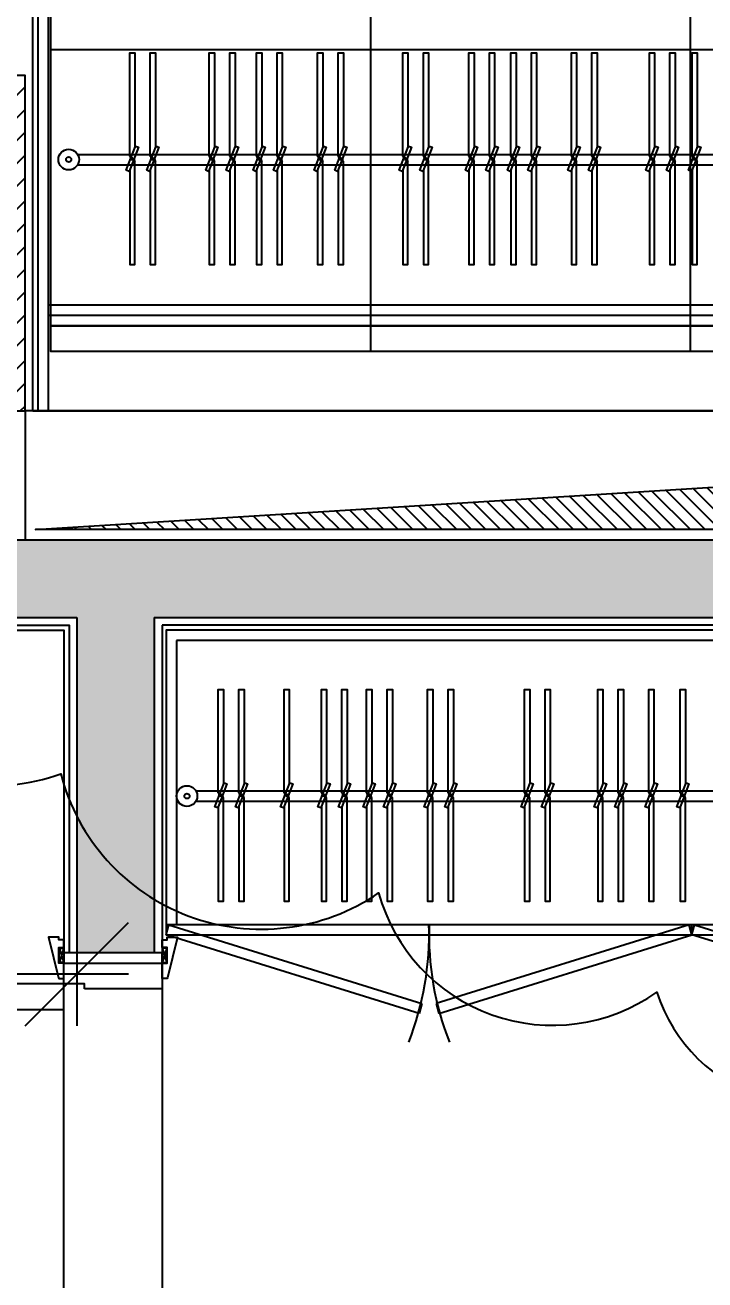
# Model space of a CAD drawing. Extents: x -1.7 to 43, y -165.8 to -101.1.
# Drawn here: x 29.918 to 31.234, y -151.184 to -148.753 of the extents above; entities that cross this region are included whole.
import ezdxf

# ---------------------------------------------------------------- set-up
doc = ezdxf.new("R2010")
doc.units = 0
doc.header["$MEASUREMENT"] = 0
doc.header["$PDMODE"] = 35
doc.header["$PDSIZE"] = 0.3
doc.linetypes.add('HIDDEN', pattern=[0.375, 0.25, -0.125])
doc.layers.get('0').update_dxf_attribs({"linetype": 'CONTINUOUS'})
doc.layers.get('DEFPOINTS').update_dxf_attribs({"linetype": 'CONTINUOUS'})
for name, color, linetype in [('60%', 7, 'CONTINUOUS'), ('A-DOORS', 1, 'CONTINUOUS'), ('A-HATCH-CONC', 8, 'CONTINUOUS'), ('A-PLASTER', 8, 'CONTINUOUS'), ('A-PORTE', 1, 'CONTINUOUS'), ('A-proj-marble', 137, 'CONTINUOUS'), ('A-PROJECTION', 9, 'CONTINUOUS'), ('A-SECT-TILE', 12, 'CONTINUOUS'), ('a-shaft', 251, 'CONTINUOUS'), ('A-WALL', 4, 'CONTINUOUS'), ('DA-FRN-CLOSET', 1, 'CONTINUOUS'), ('DA-PLAN-HAT', 21, 'CONTINUOUS'), ('FURNITURE', 2, 'CONTINUOUS'), ('S-2ND-3RD-4-5-6TH$0$A-SHAFT 2-3-4-5-6', 8, 'CONTINUOUS'), ('S-2ND-3RD-4-5-6TH$0$A-STR 2-3-4-5-6', 2, 'CONTINUOUS'), ('WOOD PANELING', 1, 'CONTINUOUS')]:
    doc.layers.add(name, color=color, linetype=linetype)
doc.styles.add('A100-STEXT', font='ARIAL.TTF', dxfattribs={"height": 0.25})
doc.dimstyles.new('A100-DIM', dxfattribs={"dimtxt": 0.25, "dimasz": 0.2, "dimexe": 0.1, "dimexo": 0.3, "dimgap": 0.1, "dimtad": 1, "dimlfac": 100, "dimrnd": 0.5, "dimdsep": 46, "dimtxsty": 'A100-STEXT', "dimblk1": 'OBLIQUE', "dimblk2": 'OBLIQUE', "dimsah": 1, "dimcen": -0.05, "dimdle": 0.1, "dimclrd": 15, "dimclre": 15, "dimclrt": 256, "dimadec": 0, "dimazin": 0, "dimtfac": 0.28, "dimtix": 1, "dimtmove": 2, "dimatfit": 3, "dimldrblk": 'OBLIQUE', "dimfxl": 0, "dimtolj": 1, "dimarcsym": 0})

# ---------------------------------------------------------------- blocks, each defined once
blk = doc.blocks.new('A$C45807027')
at = {"layer": 'A-DOORS'}
for p, q in [((0, 0.009), (-0.009, -0.019)), ((-0.009, 0.009), (0, -0.019)), ((0.19, 0.009), (0.199, -0.019)), ((0.199, 0.009), (0.19, -0.019)), ((0.68, 0.0005), (0.68, 0.0195)), ((0.6805, 0.02), (0.8, 0.02)), ((0.8, -0.003), (0.8, 0.023)), ((0.8, 0.023), (0.805, 0.023)), ((0.815, 0.023), (0.82, 0.023)), ((0.82, -0.003), (0.82, 0.023)), ((0.82, 0.02), (0.8345, 0.02)), ((0.835, 0.0005), (0.835, 0.0195)), ((0.6805, 0), (0.8, 0)), ((0.8, -0.003), (0.8025, -0.003)), ((0.8025, -0.05), (0.8025, -0.003)), ((0.8175, -0.05), (0.8175, -0.003)), ((0.8175, -0.003), (0.82, -0.003)), ((0.82, 0), (0.8345, 0)), ((0.19, -0.11), (0.19, -0.06)), ((0.19, -0.06), (0.31, -0.06)), ((0.75, -0.06), (0.31, -0.06)), ((0.673, -0.06), (0.55, -0.06)), ((0.87, -0.06), (0.75, -0.06)), ((0.79, -0.06), (0.79, -0.052)), ((0.79, -0.06), (0.83, -0.06)), ((0.792, -0.05), (0.828, -0.05)), ((0.83, -0.06), (0.83, -0.052)), ((0.87, -0.11), (0.87, -0.06)), ((0.31, -0.11), (0.19, -0.11)), ((0.31, -0.11), (0.75, -0.11)), ((0.673, -0.11), (0.55, -0.11)), ((0.75, -0.11), (0.87, -0.11)), ((0.79, -0.11), (0.79, -0.118)), ((0.79, -0.11), (0.83, -0.11)), ((0.792, -0.12), (0.828, -0.12)), ((0.8025, -0.12), (0.8025, -0.167)), ((0.8175, -0.12), (0.8175, -0.167)), ((0.83, -0.11), (0.83, -0.118)), ((0.6805, -0.17), (0.8, -0.17)), ((0.8, -0.167), (0.8, -0.193)), ((0.8, -0.167), (0.8025, -0.167)), ((0.8175, -0.167), (0.82, -0.167)), ((0.82, -0.167), (0.82, -0.193)), ((0.82, -0.17), (0.8345, -0.17)), ((0.68, -0.1705), (0.68, -0.1895)), ((0.6805, -0.19), (0.8, -0.19)), ((0.8, -0.193), (0.805, -0.193)), ((0.815, -0.193), (0.82, -0.193)), ((0.82, -0.19), (0.8345, -0.19)), ((0.835, -0.1705), (0.835, -0.1895)), ((0, -0.809), (-0.009, -0.781)), ((-0.009, -0.809), (0, -0.781)), ((0.19, -0.809), (0.199, -0.781)), ((0.199, -0.809), (0.19, -0.781))]:
    blk.add_line(p, q, dxfattribs=at)
at = {"layer": 'A-DOORS', "color": 8}
for p, q in [((0, -0.07), (0, -0.73)), ((0.19, -0.74), (0.19, -0.06))]:
    blk.add_line(p, q, dxfattribs=at)
at = {"layer": 'A-DOORS'}
for points in [[(0, 0.01), (0, 0.025), (-0.01, 0.025), (-0.01, 0.03), (-0.03, 0.03), (-0.0104, -0.0482, 0.381769), (-0.0084, -0.05), (0, -0.05), (0, -0.02), (-0.01, -0.02), (-0.01, 0.01), (0, 0.01)], [(0.19, 0.01), (0.19, 0.025), (0.2, 0.025), (0.2, 0.03), (0.22, 0.03), (0.2004, -0.0482, -0.381769), (0.1984, -0.05), (0.19, -0.05), (0.19, -0.02), (0.2, -0.02), (0.2, 0.01), (0.19, 0.01)], [(0, -0.81), (0, -0.825), (-0.01, -0.825), (-0.01, -0.83), (-0.03, -0.83), (-0.0104, -0.7518, -0.381769), (-0.0084, -0.75), (0, -0.75), (0, -0.78), (-0.01, -0.78), (-0.01, -0.81), (0, -0.81)], [(0.19, -0.81), (0.19, -0.825), (0.2, -0.825), (0.2, -0.83), (0.22, -0.83), (0.2004, -0.7518, 0.381769), (0.1984, -0.75), (0.19, -0.75), (0.19, -0.78), (0.2, -0.78), (0.2, -0.81), (0.19, -0.81)]]:
    blk.add_lwpolyline(points, format="xyb", dxfattribs=at)
for points in [[(0, 0.009), (0, -0.019), (-0.009, -0.019), (-0.009, 0.009)], [(0.19, 0.009), (0.19, -0.019), (0.199, -0.019), (0.199, 0.009)], [(0, -0.809), (0, -0.781), (-0.009, -0.781), (-0.009, -0.809)], [(0.19, -0.809), (0.19, -0.781), (0.199, -0.781), (0.199, -0.809)]]:
    blk.add_lwpolyline(points, close=True, dxfattribs=at)
for points in [[(0, 0), (0.19, 0), (0.19, -0.02), (0, -0.02), (0, 0)], [(0.19, -0.02), (0, -0.02), (0, -0.07), (0.15, -0.07)], [(0.15, -0.07), (0.15, -0.06), (0.19, -0.06), (0.19, -0.02)], [(0.19, -0.78), (0, -0.78), (0, -0.73), (0.15, -0.73)], [(0.15, -0.73), (0.15, -0.74), (0.19, -0.74), (0.19, -0.78)], [(0, -0.8), (0.19, -0.8), (0.19, -0.78), (0, -0.78), (0, -0.8)]]:
    blk.add_lwpolyline(points, dxfattribs=at)
blk.add_arc((0.1897, -0.0597), 0.6803, 270.0254, 359.9746, dxfattribs=at)
at = {"layer": 'A-DOORS', "extrusion": (0, 0, -1)}
for centre, major_axis, start_param, end_param in [((0.6805, 0.0195), (-0.000354, 0.000354), 5.497787, 7.068583), ((0.6805, 0.0005), (0.000354, 0.000354), 2.356194, 3.926991), ((0.81, 0.0306), (-0.00642, 0.00642), 3.344077, 4.509904), ((0.8345, 0.0195), (0.000354, 0.000354), -0.785398, 0.785398), ((0.8345, 0.0005), (-0.000354, 0.000354), 2.356194, 3.926991), ((0.81, -0.021), (-0.0138, 0.0138), 0.390607, 1.180189), ((0.792, -0.052), (-0.00141, 0.00141), 5.497787, 7.068583), ((0.828, -0.052), (0.00141, 0.00141), -0.785398, 0.785398), ((0.792, -0.118), (-0.00141, 0.00141), 3.926991, 5.497787), ((0.828, -0.118), (-0.00141, 0.00141), 2.356194, 3.926991), ((0.6805, -0.1705), (-0.000354, 0.000354), 5.497787, 7.068583), ((0.81, -0.149), (-0.0138, 0.0138), 3.5322, 4.321782), ((0.8345, -0.1705), (0.000354, 0.000354), -0.785398, 0.785398), ((0.6805, -0.1895), (0.000354, 0.000354), 2.356194, 3.926991), ((0.81, -0.2006), (-0.00642, 0.00642), 0.202485, 1.368312), ((0.8345, -0.1895), (0.000354, 0.000354), 0.785398, 2.356194)]:
    blk.add_ellipse(centre, major_axis=major_axis, ratio=1, start_param=start_param, end_param=end_param, dxfattribs=at)
blk = doc.blocks.new('_OBLIQUE')
at = {"color": 0, "linetype": 'ByBlock'}
blk.add_line((-0.5, -0.5), (0.5, 0.5), dxfattribs=at)
blk = doc.blocks.new('*D236')
at = {"layer": '60%', "color": 15, "lineweight": -2}
for p, q in [((29.1863, -149.8001), (29.1863, -152.1001)), ((29.7184, -149.9001), (29.0863, -149.9001)), ((29.7184, -152.0001), (29.0863, -152.0001))]:
    blk.add_line(p, q, dxfattribs=at)
at = {"layer": 'DEFPOINTS', "color": 0}
for p in [(30.0184, -149.9001), (29.1863, -152.0001), (30.0184, -152.0001)]:
    blk.add_point(p, dxfattribs=at)
at = {"layer": '60%', "color": 15, "lineweight": -2, "xscale": 0.2, "yscale": 0.2, "zscale": 0.2}
for p, rotation in [((29.1863, -149.9001), 90), ((29.1863, -152.0001), 270)]:
    blk.add_blockref('_OBLIQUE', p, dxfattribs=dict(at, rotation=rotation))
at = {"layer": '60%', "insert": (28.9587, -150.9501), "char_height": 0.25, "attachment_point": 5, "rotation": 90, "style": 'A100-STEXT'}
blk.add_mtext('\\A1;210', dxfattribs=at)
blk = doc.blocks.new('*D237')
at = {"layer": '60%', "color": 15, "lineweight": -2}
for p, q in [((27.7684, -150.2001), (27.7684, -150.6914)), ((30.0184, -150.2001), (30.0184, -150.6914)), ((30.1184, -150.5914), (27.6684, -150.5914))]:
    blk.add_line(p, q, dxfattribs=at)
at = {"layer": 'DEFPOINTS', "color": 0}
for p in [(27.7684, -149.9001), (30.0184, -149.9001), (27.7684, -150.5914)]:
    blk.add_point(p, dxfattribs=at)
at = {"layer": '60%', "color": 15, "lineweight": -2, "xscale": 0.2, "yscale": 0.2, "zscale": 0.2}
for p, rotation in [((27.7684, -150.5914), 180.0000000011927), ((30.0184, -150.5914), 1.192725918031101e-09)]:
    blk.add_blockref('_OBLIQUE', p, dxfattribs=dict(at, rotation=rotation))
at = {"layer": '60%', "insert": (28.8934, -150.3638), "char_height": 0.25, "attachment_point": 5, "rotation": 0, "style": 'A100-STEXT'}
blk.add_mtext('\\A1;225', dxfattribs=at)

msp = doc.modelspace()

# ---------------------------------------------------------------- hatches: boundary and pattern name
at = {"layer": 'A-HATCH-CONC'}
h = msp.add_hatch(dxfattribs=at)
h.set_pattern_fill('ANSI31', color=256, scale=0.25, style=0)
h.set_pattern_definition([(45, (6e-11, -162.350143), (-0.022097087, 0.022097087), [])])
h.paths.add_polyline_path([(27.76837, -145.70014), (29.36837, -145.70014), (29.36837, -145.65014), (29.66837, -145.65014), (29.66837, -146.05014), (29.91837, -146.05014), (29.91837, -145.70014), (32.69337, -145.70014), (32.69337, -145.20014), (32.44337, -145.20014), (32.44337, -145.30014), (27.76837, -145.30014), (27.76837, -142.19356), (27.36837, -142.19356), (27.36837, -158.78014), (27.76837, -158.78014), (27.76837, -149.50014), (29.61837, -149.50014), (29.91837, -149.50014), (29.91837, -149.25014), (29.91837, -148.85014), (29.66837, -148.85014), (29.66837, -149.25014), (29.36837, -149.25014), (29.36837, -149.20014), (27.76837, -149.20014)])
at = {"layer": 'a-shaft'}
h = msp.add_hatch(dxfattribs=at)
h.set_pattern_fill('_USER,_O', color=256, scale=0.02, angle=315, pattern_type=0)
h.set_pattern_definition([(315, (-338373.746732, -23905.72186), (0.0141421356237, 0.0141421356237), [])])
h.paths.add_polyline_path([(32.16983, -149.59046), (29.93837, -149.73014), (32.44837, -149.73014), (32.44837, -149.52014)])
at = {"layer": 'DA-PLAN-HAT'}
h = msp.add_hatch(color=256, dxfattribs=at)
h.paths.add_polyline_path([(33.94337, -145.55014), (33.94337, -144.75514), (33.74337, -144.75514), (33.74337, -149.35014), (32.49337, -149.35014), (32.49337, -149.75014), (32.64837, -149.75014), (32.64837, -149.50014), (33.41837, -149.50014), (33.94337, -149.50014)])
h.paths.add_polyline_path([(33.26837, -149.75014), (29.71837, -149.75014), (29.71837, -149.50014), (29.61837, -149.50014), (29.61837, -149.75014), (27.76837, -149.75014), (27.76837, -149.90014), (30.01837, -149.90014), (30.01837, -150.55014), (30.16837, -150.55014), (30.16837, -149.90014), (33.26837, -149.90014)])
h.paths.add_polyline_path([(33.26837, -150.63014), (33.41837, -150.63014), (33.41837, -149.50014), (33.26837, -149.50014)])

# ---------------------------------------------------------------- linework, layer by layer
at = {"layer": 'A-PLASTER'}
for p, q in [((33.25337, -149.91514), (30.18337, -149.91514)), ((30.18337, -149.91514), (30.18337, -150.55014))]:
    msp.add_line(p, q, dxfattribs=at)
msp.add_lwpolyline([(29.93337, -149.50014), (29.93337, -145.71514), (32.70837, -145.71514), (32.70837, -142.33514)], dxfattribs=at)
at = {"layer": 'A-PORTE', "ltscale": 4}
for p, q in [((30.58712, -149.33514), (30.58712, -149.38514)), ((31.20587, -149.33514), (31.20587, -149.38514))]:
    msp.add_line(p, q, dxfattribs=at)
at = {"layer": 'A-PORTE'}
msp.add_lwpolyline([(29.96837, -149.33514), (32.44337, -149.33514), (32.44337, -149.38514), (29.96837, -149.38514)], close=True, dxfattribs=at)
at = {"layer": 'A-proj-marble'}
for p, q in [((30.58712, -145.75014), (30.58712, -149.33514)), ((31.20587, -145.75014), (31.20587, -149.33514)), ((29.96837, -148.80014), (31.82462, -148.80014))]:
    msp.add_line(p, q, dxfattribs=at)
msp.add_lwpolyline([(29.96837, -145.75014), (32.44337, -145.75014), (32.44337, -149.33514), (29.96837, -149.33514)], close=True, dxfattribs=at)
at = {"layer": 'A-PROJECTION', "ltscale": 4}
msp.add_line((29.93337, -149.50014), (32.47837, -149.50014), dxfattribs=at)
at = {"layer": 'A-SECT-TILE'}
for points in [[(30.00337, -151.35014), (30.00337, -151.98514), (27.78337, -151.98514), (27.78337, -149.91514), (30.00337, -149.91514), (30.00337, -150.55014)], [(29.99337, -151.35014), (29.99337, -151.97514), (27.79337, -151.97514), (27.79337, -149.92514), (29.99337, -149.92514), (29.99337, -150.55014)]]:
    msp.add_lwpolyline(points, dxfattribs=at)
at = {"layer": 'a-shaft'}
msp.add_lwpolyline([(32.44837, -149.52014), (32.44837, -149.73014), (29.93837, -149.73014), (32.16983, -149.59046), (32.44837, -149.52014)], dxfattribs=at)
at = {"layer": 'A-WALL'}
for p, q in [((29.71837, -149.75014), (33.26837, -149.75014)), ((27.76837, -149.90014), (30.01837, -149.90014)), ((30.01837, -149.90014), (30.01837, -150.55014)), ((30.16837, -149.90014), (30.16837, -150.55014)), ((30.16837, -149.90014), (33.26837, -149.90014)), ((30.16837, -150.55014), (30.01837, -150.55014))]:
    msp.add_line(p, q, dxfattribs=at)
at = {"layer": 'DA-FRN-CLOSET', "color": 8}
for p, q in [((30.02002, -149.00318, 0), (33.60774, -149.00318, 0)), ((30.12911, -149.01168), (30.12255, -149.01168, 0)), ((30.12583, -149.01496), (30.12583, -149.0084, 0)), ((30.16895, -149.01168), (30.16239, -149.01168, 0)), ((30.16567, -149.01496), (30.16567, -149.0084, 0)), ((30.2831, -149.01168), (30.27654, -149.01168, 0)), ((30.27982, -149.01496), (30.27982, -149.0084, 0)), ((30.32293, -149.01168), (30.31637, -149.01168, 0)), ((30.31965, -149.01496), (30.31965, -149.0084, 0)), ((30.37466, -149.01168), (30.36809, -149.01168, 0)), ((30.37137, -149.01496), (30.37137, -149.0084, 0)), ((30.41449, -149.01168), (30.40793, -149.01168, 0)), ((30.41121, -149.01496), (30.41121, -149.0084, 0)), ((30.49284, -149.01168), (30.48628, -149.01168, 0)), ((30.48956, -149.01496), (30.48956, -149.0084, 0)), ((30.53268, -149.01168), (30.52612, -149.01168, 0)), ((30.5294, -149.01496), (30.5294, -149.0084, 0)), ((30.65765, -149.01168), (30.65109, -149.01168, 0)), ((30.65437, -149.01496), (30.65437, -149.0084, 0)), ((30.69749, -149.01168), (30.69093, -149.01168, 0)), ((30.69421, -149.01496), (30.69421, -149.0084, 0)), ((30.78565, -149.01168), (30.77909, -149.01168, 0)), ((30.78237, -149.01496), (30.78237, -149.0084, 0)), ((30.82549, -149.01168), (30.81893, -149.01168, 0)), ((30.82221, -149.01496), (30.82221, -149.0084, 0)), ((30.86695, -149.01168), (30.86039, -149.01168, 0)), ((30.86367, -149.01496), (30.86367, -149.0084, 0)), ((30.90678, -149.01168), (30.90022, -149.01168, 0)), ((30.9035, -149.01496), (30.9035, -149.0084, 0)), ((30.98404, -149.01168), (30.97747, -149.01168, 0)), ((30.98075, -149.01496), (30.98075, -149.0084, 0)), ((31.02387, -149.01168), (31.01731, -149.01168, 0)), ((31.02059, -149.01496), (31.02059, -149.0084, 0)), ((31.13497, -149.01168), (31.1284, -149.01168, 0)), ((31.13169, -149.01496), (31.13169, -149.0084, 0)), ((31.1748, -149.01168), (31.16824, -149.01168, 0)), ((31.17152, -149.01496), (31.17152, -149.0084, 0)), ((31.21753, -149.01168), (31.21097, -149.01168, 0)), ((31.21425, -149.01496), (31.21425, -149.0084, 0)), ((30.02002, -149.02318, 0), (33.60774, -149.02318, 0)), ((30.24895, -150.23644, 0), (33.18605, -150.23644, 0)), ((30.3006, -150.24494), (30.29404, -150.24494, 0)), ((30.29732, -150.24822), (30.29732, -150.24166, 0)), ((30.34043, -150.24494), (30.33387, -150.24494, 0)), ((30.33715, -150.24822), (30.33715, -150.24166, 0)), ((30.42795, -150.24494), (30.42139, -150.24494, 0)), ((30.42467, -150.24822), (30.42467, -150.24166, 0)), ((30.50013, -150.24494), (30.49356, -150.24494, 0)), ((30.49685, -150.24822), (30.49685, -150.24166, 0)), ((30.53996, -150.24494), (30.5334, -150.24494, 0)), ((30.53668, -150.24822), (30.53668, -150.24166, 0)), ((30.58764, -150.24494), (30.58108, -150.24494, 0)), ((30.58436, -150.24822), (30.58436, -150.24166, 0)), ((30.62748, -150.24494), (30.62092, -150.24494, 0)), ((30.6242, -150.24822), (30.6242, -150.24166, 0)), ((30.70579, -150.24494), (30.69923, -150.24494, 0)), ((30.70251, -150.24822), (30.70251, -150.24166, 0)), ((30.74562, -150.24494), (30.73906, -150.24494, 0)), ((30.74234, -150.24822), (30.74234, -150.24166, 0)), ((30.89337, -150.24494), (30.88681, -150.24494, 0)), ((30.89009, -150.24822), (30.89009, -150.24166, 0)), ((30.93321, -150.24494), (30.92665, -150.24494, 0)), ((30.92993, -150.24822), (30.92993, -150.24166, 0)), ((31.03497, -150.24494), (31.02841, -150.24494, 0)), ((31.03169, -150.24822), (31.03169, -150.24166, 0)), ((31.07481, -150.24494), (31.06824, -150.24494, 0)), ((31.07152, -150.24822), (31.07152, -150.24166, 0)), ((31.13369, -150.24494), (31.12713, -150.24494, 0)), ((31.13041, -150.24822), (31.13041, -150.24166, 0)), ((31.19488, -150.24494), (31.18832, -150.24494, 0)), ((31.1916, -150.24822), (31.1916, -150.24166, 0)), ((30.24895, -150.25644, 0), (33.18605, -150.25644, 0))]:
    msp.add_line(p, q, dxfattribs=at)
for points in [[(30.12083, -149.00668), (30.12083, -148.80668), (30.13083, -148.80668), (30.13083, -148.99041)], [(30.16067, -149.00668), (30.16067, -148.80668), (30.17067, -148.80668), (30.17067, -148.99041)], [(30.27482, -149.00668), (30.27482, -148.80668), (30.28482, -148.80668), (30.28482, -148.99041)], [(30.31465, -149.00668), (30.31465, -148.80668), (30.32465, -148.80668), (30.32465, -148.99041)], [(30.36637, -149.00668), (30.36637, -148.80668), (30.37637, -148.80668), (30.37637, -148.99041)], [(30.40621, -149.00668), (30.40621, -148.80668), (30.41621, -148.80668), (30.41621, -148.99041)], [(30.48456, -149.00668), (30.48456, -148.80668), (30.49456, -148.80668), (30.49456, -148.99041)], [(30.5244, -149.00668), (30.5244, -148.80668), (30.5344, -148.80668), (30.5344, -148.99041)], [(30.64937, -149.00668), (30.64937, -148.80668), (30.65937, -148.80668), (30.65937, -148.99041)], [(30.68921, -149.00668), (30.68921, -148.80668), (30.69921, -148.80668), (30.69921, -148.99041)], [(30.77737, -149.00668), (30.77737, -148.80668), (30.78737, -148.80668), (30.78737, -148.99041)], [(30.81721, -149.00668), (30.81721, -148.80668), (30.82721, -148.80668), (30.82721, -148.99041)], [(30.85867, -149.00668), (30.85867, -148.80668), (30.86867, -148.80668), (30.86867, -148.99041)], [(30.8985, -149.00668), (30.8985, -148.80668), (30.9085, -148.80668), (30.9085, -148.99041)], [(30.97575, -149.00668), (30.97575, -148.80668), (30.98575, -148.80668), (30.98575, -148.99041)], [(31.01559, -149.00668), (31.01559, -148.80668), (31.02559, -148.80668), (31.02559, -148.99041)], [(31.12669, -149.00668), (31.12669, -148.80668), (31.13669, -148.80668), (31.13669, -148.99041)], [(31.16652, -149.00668), (31.16652, -148.80668), (31.17652, -148.80668), (31.17652, -148.99041)], [(31.20925, -149.00668), (31.20925, -148.80668), (31.21925, -148.80668), (31.21925, -148.99041)], [(30.12083, -149.03294), (30.12083, -149.21668), (30.13083, -149.21668), (30.13083, -149.01668)], [(30.16067, -149.03294), (30.16067, -149.21668), (30.17067, -149.21668), (30.17067, -149.01668)], [(30.27482, -149.03294), (30.27482, -149.21668), (30.28482, -149.21668), (30.28482, -149.01668)], [(30.31465, -149.03294), (30.31465, -149.21668), (30.32465, -149.21668), (30.32465, -149.01668)], [(30.36637, -149.03294), (30.36637, -149.21668), (30.37637, -149.21668), (30.37637, -149.01668)], [(30.40621, -149.03294), (30.40621, -149.21668), (30.41621, -149.21668), (30.41621, -149.01668)], [(30.48456, -149.03294), (30.48456, -149.21668), (30.49456, -149.21668), (30.49456, -149.01668)], [(30.5244, -149.03294), (30.5244, -149.21668), (30.5344, -149.21668), (30.5344, -149.01668)], [(30.64937, -149.03294), (30.64937, -149.21668), (30.65937, -149.21668), (30.65937, -149.01668)], [(30.68921, -149.03294), (30.68921, -149.21668), (30.69921, -149.21668), (30.69921, -149.01668)], [(30.77737, -149.03294), (30.77737, -149.21668), (30.78737, -149.21668), (30.78737, -149.01668)], [(30.81721, -149.03294), (30.81721, -149.21668), (30.82721, -149.21668), (30.82721, -149.01668)], [(30.85867, -149.03294), (30.85867, -149.21668), (30.86867, -149.21668), (30.86867, -149.01668)], [(30.8985, -149.03294), (30.8985, -149.21668), (30.9085, -149.21668), (30.9085, -149.01668)], [(30.97575, -149.03294), (30.97575, -149.21668), (30.98575, -149.21668), (30.98575, -149.01668)], [(31.01559, -149.03294), (31.01559, -149.21668), (31.02559, -149.21668), (31.02559, -149.01668)], [(31.12669, -149.03294), (31.12669, -149.21668), (31.13669, -149.21668), (31.13669, -149.01668)], [(31.16652, -149.03294), (31.16652, -149.21668), (31.17652, -149.21668), (31.17652, -149.01668)], [(31.20925, -149.03294), (31.20925, -149.21668), (31.21925, -149.21668), (31.21925, -149.01668)], [(30.29232, -150.23994), (30.29232, -150.03994), (30.30232, -150.03994), (30.30232, -150.22368)], [(30.33215, -150.23994), (30.33215, -150.03994), (30.34215, -150.03994), (30.34215, -150.22368)], [(30.41967, -150.23994), (30.41967, -150.03994), (30.42967, -150.03994), (30.42967, -150.22368)], [(30.49185, -150.23994), (30.49185, -150.03994), (30.50185, -150.03994), (30.50185, -150.22368)], [(30.53168, -150.23994), (30.53168, -150.03994), (30.54168, -150.03994), (30.54168, -150.22368)], [(30.57936, -150.23994), (30.57936, -150.03994), (30.58936, -150.03994), (30.58936, -150.22368)], [(30.6192, -150.23994), (30.6192, -150.03994), (30.6292, -150.03994), (30.6292, -150.22368)], [(30.69751, -150.23994), (30.69751, -150.03994), (30.70751, -150.03994), (30.70751, -150.22368)], [(30.73734, -150.23994), (30.73734, -150.03994), (30.74734, -150.03994), (30.74734, -150.22368)], [(30.88509, -150.23994), (30.88509, -150.03994), (30.89509, -150.03994), (30.89509, -150.22368)], [(30.92493, -150.23994), (30.92493, -150.03994), (30.93493, -150.03994), (30.93493, -150.22368)], [(31.02669, -150.23994), (31.02669, -150.03994), (31.03669, -150.03994), (31.03669, -150.22368)], [(31.06652, -150.23994), (31.06652, -150.03994), (31.07652, -150.03994), (31.07652, -150.22368)], [(31.12541, -150.23994), (31.12541, -150.03994), (31.13541, -150.03994), (31.13541, -150.22368)], [(31.1866, -150.23994), (31.1866, -150.03994), (31.1966, -150.03994), (31.1966, -150.22368)], [(30.29232, -150.26621), (30.29232, -150.44994), (30.30232, -150.44994), (30.30232, -150.24994)], [(30.33215, -150.26621), (30.33215, -150.44994), (30.34215, -150.44994), (30.34215, -150.24994)], [(30.41967, -150.26621), (30.41967, -150.44994), (30.42967, -150.44994), (30.42967, -150.24994)], [(30.49185, -150.26621), (30.49185, -150.44994), (30.50185, -150.44994), (30.50185, -150.24994)], [(30.53168, -150.26621), (30.53168, -150.44994), (30.54168, -150.44994), (30.54168, -150.24994)], [(30.57936, -150.26621), (30.57936, -150.44994), (30.58936, -150.44994), (30.58936, -150.24994)], [(30.6192, -150.26621), (30.6192, -150.44994), (30.6292, -150.44994), (30.6292, -150.24994)], [(30.69751, -150.26621), (30.69751, -150.44994), (30.70751, -150.44994), (30.70751, -150.24994)], [(30.73734, -150.26621), (30.73734, -150.44994), (30.74734, -150.44994), (30.74734, -150.24994)], [(30.88509, -150.26621), (30.88509, -150.44994), (30.89509, -150.44994), (30.89509, -150.24994)], [(30.92493, -150.26621), (30.92493, -150.44994), (30.93493, -150.44994), (30.93493, -150.24994)], [(31.02669, -150.26621), (31.02669, -150.44994), (31.03669, -150.44994), (31.03669, -150.24994)], [(31.06652, -150.26621), (31.06652, -150.44994), (31.07652, -150.44994), (31.07652, -150.24994)], [(31.12541, -150.26621), (31.12541, -150.44994), (31.13541, -150.44994), (31.13541, -150.24994)], [(31.1866, -150.26621), (31.1866, -150.44994), (31.1966, -150.44994), (31.1966, -150.24994)]]:
    msp.add_lwpolyline(points, dxfattribs=at)
for points in [[(30.13204, -148.98728), (30.13764, -148.98944), (30.11962, -149.03608), (30.11402, -149.03392)], [(30.17188, -148.98728), (30.17748, -148.98944), (30.15945, -149.03608), (30.15386, -149.03392)], [(30.28603, -148.98728), (30.29163, -148.98944), (30.2736, -149.03608), (30.26801, -149.03392)], [(30.32586, -148.98728), (30.33146, -148.98944), (30.31344, -149.03608), (30.30784, -149.03392)], [(30.37759, -148.98728), (30.38318, -148.98944), (30.36516, -149.03608), (30.35957, -149.03392)], [(30.41742, -148.98728), (30.42302, -148.98944), (30.405, -149.03608), (30.3994, -149.03392)], [(30.49577, -148.98728), (30.50137, -148.98944), (30.48335, -149.03608), (30.47775, -149.03392)], [(30.53561, -148.98728), (30.54121, -148.98944), (30.52319, -149.03608), (30.51759, -149.03392)], [(30.66059, -148.98728), (30.66618, -148.98944), (30.64816, -149.03608), (30.64256, -149.03392)], [(30.70042, -148.98728), (30.70602, -148.98944), (30.688, -149.03608), (30.6824, -149.03392)], [(30.78859, -148.98728), (30.79418, -148.98944), (30.77616, -149.03608), (30.77056, -149.03392)], [(30.82842, -148.98728), (30.83402, -148.98944), (30.816, -149.03608), (30.8104, -149.03392)], [(30.86988, -148.98728), (30.87548, -148.98944), (30.85746, -149.03608), (30.85186, -149.03392)], [(30.90971, -148.98728), (30.91531, -148.98944), (30.89729, -149.03608), (30.89169, -149.03392)], [(30.98697, -148.98728), (30.99256, -148.98944), (30.97454, -149.03608), (30.96895, -149.03392)], [(31.0268, -148.98728), (31.0324, -148.98944), (31.01438, -149.03608), (31.00878, -149.03392)], [(31.1379, -148.98728), (31.14349, -148.98944), (31.12547, -149.03608), (31.11988, -149.03392)], [(31.17773, -148.98728), (31.18333, -148.98944), (31.16531, -149.03608), (31.15971, -149.03392)], [(31.22046, -148.98728), (31.22606, -148.98944), (31.20804, -149.03608), (31.20244, -149.03392)], [(30.30353, -150.22054), (30.30913, -150.2227), (30.29111, -150.26934), (30.28551, -150.26718)], [(30.34337, -150.22054), (30.34896, -150.2227), (30.33094, -150.26934), (30.32535, -150.26718)], [(30.43088, -150.22054), (30.43648, -150.2227), (30.41846, -150.26934), (30.41286, -150.26718)], [(30.50306, -150.22054), (30.50865, -150.2227), (30.49063, -150.26934), (30.48504, -150.26718)], [(30.54289, -150.22054), (30.54849, -150.2227), (30.53047, -150.26934), (30.52487, -150.26718)], [(30.59057, -150.22054), (30.59617, -150.2227), (30.57815, -150.26934), (30.57255, -150.26718)], [(30.63041, -150.22054), (30.63601, -150.2227), (30.61798, -150.26934), (30.61239, -150.26718)], [(30.70872, -150.22054), (30.71432, -150.2227), (30.6963, -150.26934), (30.6907, -150.26718)], [(30.74856, -150.22054), (30.75415, -150.2227), (30.73613, -150.26934), (30.73053, -150.26718)], [(30.8963, -150.22054), (30.9019, -150.2227), (30.88388, -150.26934), (30.87828, -150.26718)], [(30.93614, -150.22054), (30.94174, -150.2227), (30.92372, -150.26934), (30.91812, -150.26718)], [(31.0379, -150.22054), (31.0435, -150.2227), (31.02548, -150.26934), (31.01988, -150.26718)], [(31.07774, -150.22054), (31.08333, -150.2227), (31.06531, -150.26934), (31.05972, -150.26718)], [(31.13662, -150.22054), (31.14222, -150.2227), (31.1242, -150.26934), (31.1186, -150.26718)], [(31.19781, -150.22054), (31.2034, -150.2227), (31.18538, -150.26934), (31.17979, -150.26718)]]:
    msp.add_lwpolyline(points, close=True, dxfattribs=at)
for centre, radius in [((30.0027, -149.01318), 0.02), ((30.0027, -149.01318), 0.005), ((30.23163, -150.24644), 0.02), ((30.23163, -150.24644), 0.005)]:
    msp.add_circle(centre, radius, dxfattribs=at)
for centre, start, end in [((30.11558, -149.01168), 4.0535, 43.60282), ((30.15542, -149.01168), 4.0535, 43.60282), ((30.26957, -149.01168), 4.0535, 43.60282), ((30.3094, -149.01168), 4.0535, 43.60282), ((30.36112, -149.01168), 4.0535, 43.60282), ((30.40096, -149.01168), 4.0535, 43.60282), ((30.47931, -149.01168), 4.0535, 43.60282), ((30.51915, -149.01168), 4.0535, 43.60282), ((30.64412, -149.01168), 4.0535, 43.60282), ((30.68396, -149.01168), 4.0535, 43.60282), ((30.77212, -149.01168), 4.0535, 43.60282), ((30.81196, -149.01168), 4.0535, 43.60282), ((30.85342, -149.01168), 4.0535, 43.60282), ((30.89325, -149.01168), 4.0535, 43.60282), ((30.9705, -149.01168), 4.0535, 43.60282), ((31.01034, -149.01168), 4.0535, 43.60282), ((31.12144, -149.01168), 4.0535, 43.60282), ((31.16127, -149.01168), 4.0535, 43.60282), ((31.204, -149.01168), 4.0535, 43.60282), ((30.13608, -149.01168), 184.0535, 223.60282), ((30.17592, -149.01168), 184.0535, 223.60282), ((30.29007, -149.01168), 184.0535, 223.60282), ((30.3299, -149.01168), 184.0535, 223.60282), ((30.38162, -149.01168), 184.0535, 223.60282), ((30.42146, -149.01168), 184.0535, 223.60282), ((30.49981, -149.01168), 184.0535, 223.60282), ((30.53965, -149.01168), 184.0535, 223.60282), ((30.66462, -149.01168), 184.0535, 223.60282), ((30.70446, -149.01168), 184.0535, 223.60282), ((30.79262, -149.01168), 184.0535, 223.60282), ((30.83246, -149.01168), 184.0535, 223.60282), ((30.87392, -149.01168), 184.0535, 223.60282), ((30.91375, -149.01168), 184.0535, 223.60282), ((30.991, -149.01168), 184.0535, 223.60282), ((31.03084, -149.01168), 184.0535, 223.60282), ((31.14194, -149.01168), 184.0535, 223.60282), ((31.18177, -149.01168), 184.0535, 223.60282), ((31.2245, -149.01168), 184.0535, 223.60282), ((30.28707, -150.24494), 4.0535, 43.60282), ((30.30757, -150.24494), 184.0535, 223.60282), ((30.3269, -150.24494), 4.0535, 43.60282), ((30.3474, -150.24494), 184.0535, 223.60282), ((30.41442, -150.24494), 4.0535, 43.60282), ((30.43492, -150.24494), 184.0535, 223.60282), ((30.4866, -150.24494), 4.0535, 43.60282), ((30.5071, -150.24494), 184.0535, 223.60282), ((30.52643, -150.24494), 4.0535, 43.60282), ((30.54693, -150.24494), 184.0535, 223.60282), ((30.57411, -150.24494), 4.0535, 43.60282), ((30.59461, -150.24494), 184.0535, 223.60282), ((30.61395, -150.24494), 4.0535, 43.60282), ((30.63445, -150.24494), 184.0535, 223.60282), ((30.69226, -150.24494), 4.0535, 43.60282), ((30.71276, -150.24494), 184.0535, 223.60282), ((30.73209, -150.24494), 4.0535, 43.60282), ((30.75259, -150.24494), 184.0535, 223.60282), ((30.87984, -150.24494), 4.0535, 43.60282), ((30.90034, -150.24494), 184.0535, 223.60282), ((30.91968, -150.24494), 4.0535, 43.60282), ((30.94018, -150.24494), 184.0535, 223.60282), ((31.02144, -150.24494), 4.0535, 43.60282), ((31.04194, -150.24494), 184.0535, 223.60282), ((31.06127, -150.24494), 4.0535, 43.60282), ((31.08177, -150.24494), 184.0535, 223.60282), ((31.12016, -150.24494), 4.0535, 43.60282), ((31.14066, -150.24494), 184.0535, 223.60282), ((31.18135, -150.24494), 4.0535, 43.60282), ((31.20185, -150.24494), 184.0535, 223.60282)]:
    msp.add_arc(centre, 0.00725, start, end, dxfattribs=at)
at = {"layer": 'FURNITURE'}
msp.add_lwpolyline([(29.44891, -149.81904, 0.5205671), (29.98735, -150.20338, 0.5205671), (29.98735, -150.20338, 0.5205671), (30.60272, -150.43399, 0.5205671), (30.60272, -150.43399, 0.5205671), (31.14116, -150.62616, 0.5205671), (31.14116, -150.62616, 0.5205671), (31.64114, -150.77989, 0.5205671), (31.64114, -150.77989, 0.5205671), (32.14113, -150.8952, 0.5205671), (32.14113, -150.8952, 0.5205671), (32.71802, -150.97206, 0.5205671), (32.71802, -150.97206, 0.5205671), (33.25647, -150.97206, 0.5205671), (33.25647, -150.97206, 0.5205671), (33.75645, -150.85676, 0.5205671)], format="xyb", dxfattribs=at)
at = {"layer": 'S-2ND-3RD-4-5-6TH$0$A-SHAFT 2-3-4-5-6'}
msp.add_lwpolyline([(29.91837, -149.75014), (32.46837, -149.75014), (32.46837, -149.50014), (29.91837, -149.50014)], close=True, dxfattribs=at)
at = {"layer": 'S-2ND-3RD-4-5-6TH$0$A-STR 2-3-4-5-6'}
msp.add_lwpolyline([(27.76837, -158.78014), (27.76837, -149.50014), (29.91837, -149.50014), (29.91837, -148.85014), (29.66837, -148.85014), (29.66837, -149.25014), (29.36837, -149.25014), (29.36837, -149.20014), (27.76837, -149.20014), (27.76837, -145.70014), (29.36837, -145.70014), (29.36837, -145.65014), (29.66837, -145.65014), (29.66837, -146.05014), (29.91837, -146.05014), (29.91837, -145.70014), (32.69337, -145.70014), (32.69337, -145.20014)], dxfattribs=at)
at = {"layer": 'WOOD PANELING'}
for p, q in [((29.94337, -149.50014), (29.94337, -145.72514)), ((29.96337, -149.50014), (29.96337, -145.74514)), ((32.40337, -149.29514), (29.96337, -149.29514)), ((32.42337, -149.31514), (29.96337, -149.31514)), ((33.22337, -149.94514), (30.21163, -149.94514)), ((30.21163, -149.94514), (30.21163, -150.49514)), ((30.19163, -150.49514), (33.24337, -150.49514)), ((30.70025, -150.51514), (30.70025, -150.49514)), ((31.20887, -150.51514), (31.20887, -150.49514))]:
    msp.add_line(p, q, dxfattribs=at)
msp.add_lwpolyline([(33.24337, -149.92514), (30.19163, -149.92514), (30.19163, -150.51514), (33.24337, -150.51514)], close=True, dxfattribs=at)
at = {"layer": 'WOOD PANELING', "color": 8, "linetype": 'HIDDEN', "ltscale": 100}
for points in [[(30.68109, -150.66773), (30.19163, -150.51514), (30.1968, -150.49582), (30.68626, -150.64841)], [(30.71942, -150.66773), (31.20887, -150.51514), (31.2037, -150.49582), (30.71424, -150.64841)], [(31.69833, -150.66773), (31.20887, -150.51514), (31.21405, -150.49582), (31.70351, -150.64841)]]:
    msp.add_lwpolyline(points, close=True, dxfattribs=at)
for centre, start, end in [((30.13107, -150.51514), 338.56266, 2.01367), ((31.26944, -150.51514), 177.98633, 201.43734)]:
    msp.add_arc(centre, 0.56919, start, end, dxfattribs=at)

# ---------------------------------------------------------------- block references
at = {"layer": 'A-DOORS', "xscale": -1, "rotation": 359.9999999939943}
msp.add_blockref('A$C45807027', (30.18337, -150.55014), dxfattribs=at)

# ---------------------------------------------------------------- dimensions: what is measured, and where the dimension line sits
at = {"layer": '60%'}
for p2, distance, picture, middle in [((30.01837, -152.00014), -0.83207, '*D236', (28.95866, -150.95014)), ((27.76837, -149.90014), 0.69129, '*D237', (28.89337, -150.36379))]:
    dim = msp.add_aligned_dim(p1=(30.01837, -149.90014), p2=p2, distance=distance, dimstyle='A100-DIM', dxfattribs=at)
    dim.commit()
    dim.dimension.update_dxf_attribs({"geometry": picture, "text_midpoint": middle})

doc.saveas('drawing.dxf')
